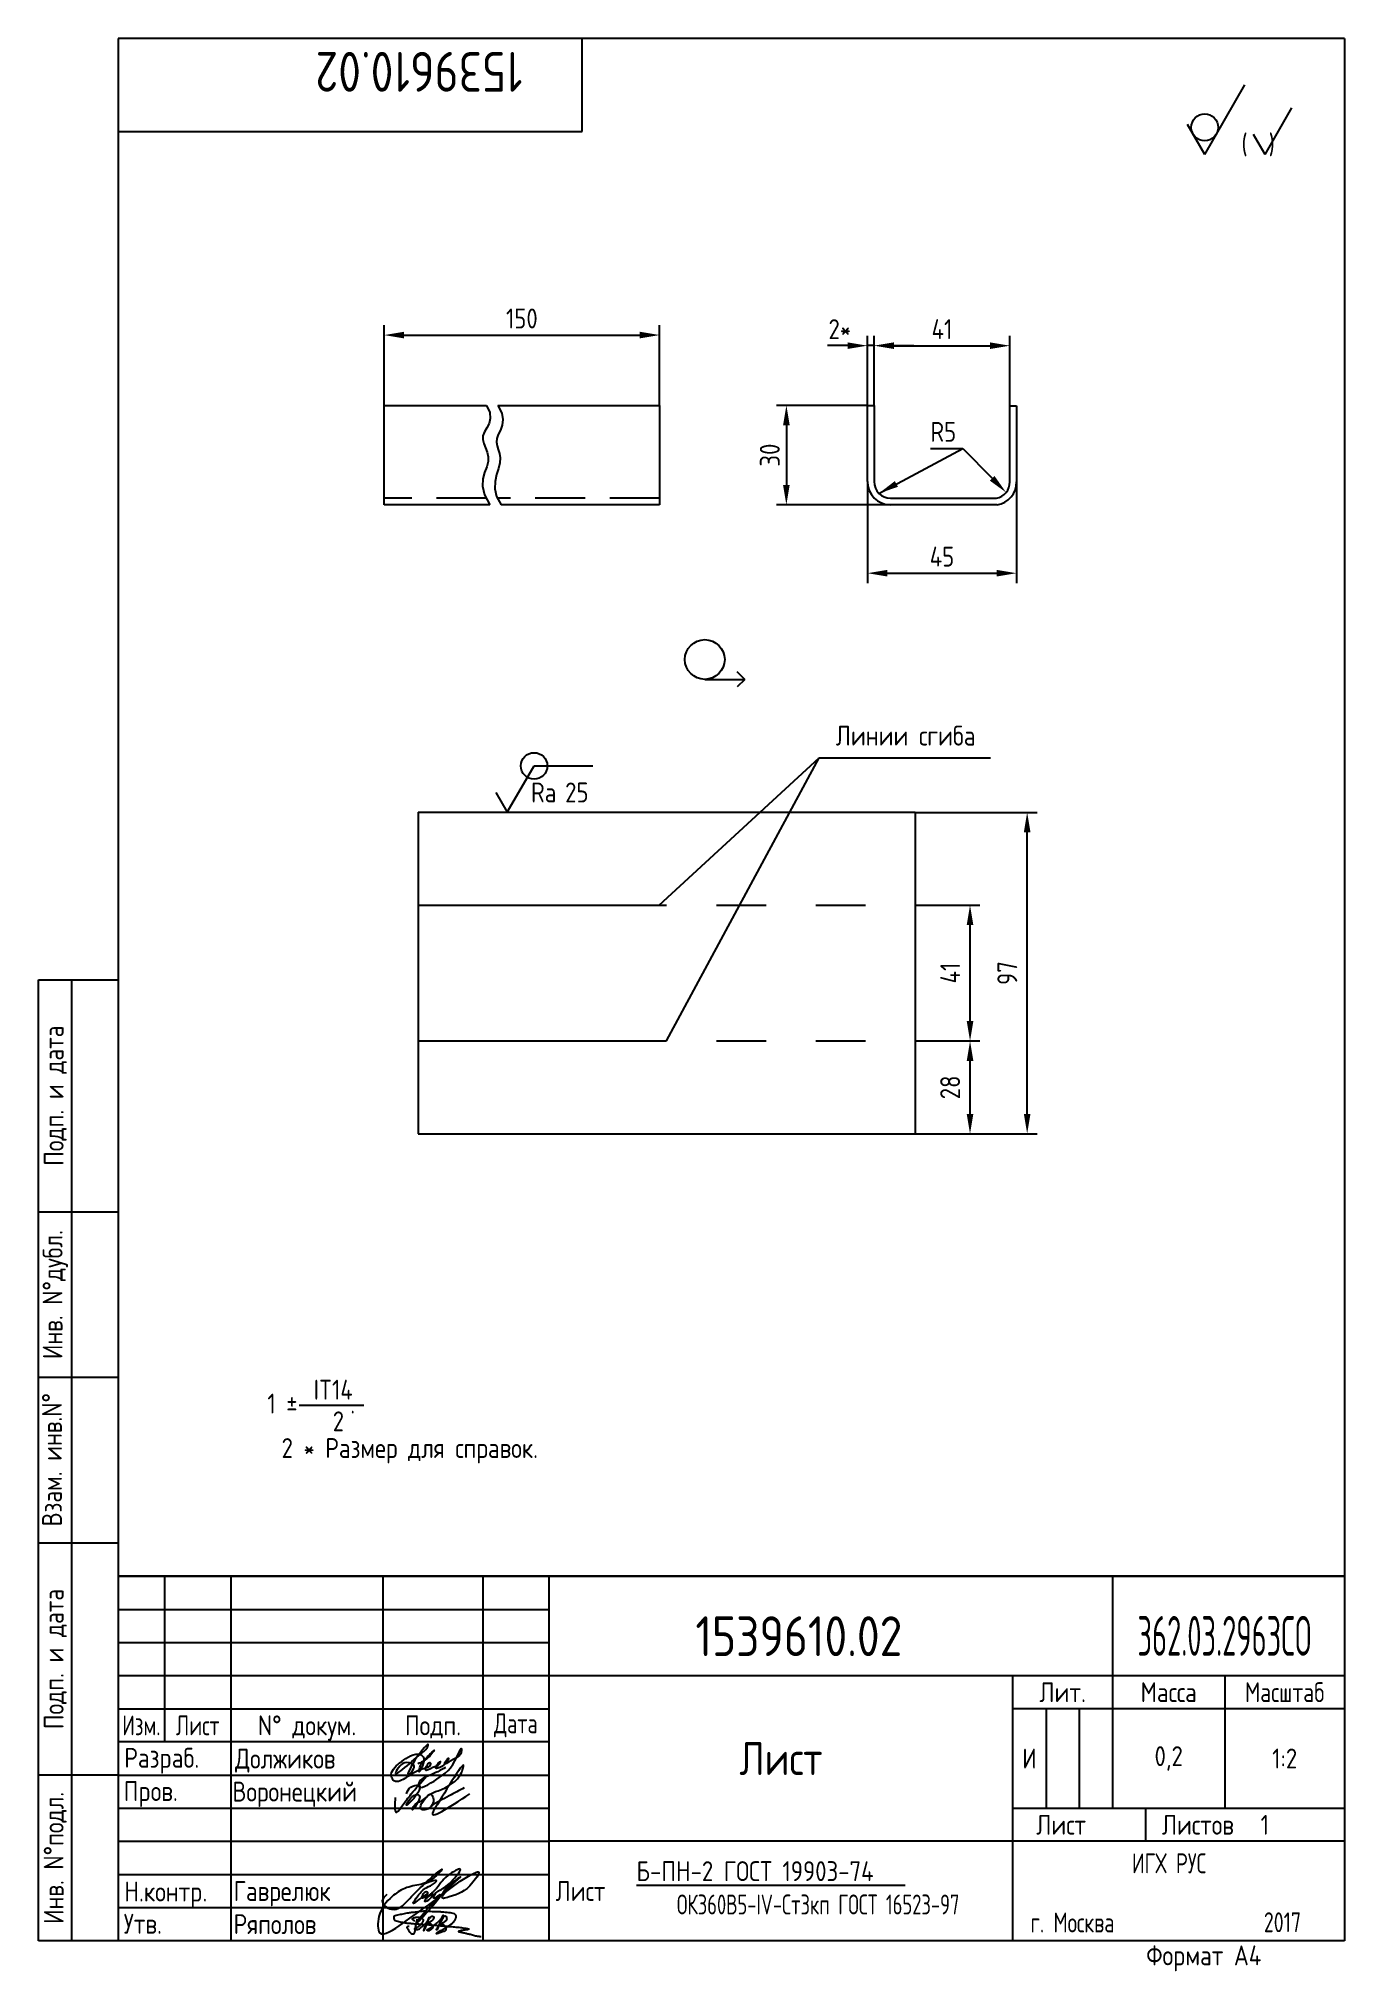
# Paper-space layout 'A4_protect' of a CAD drawing. Header units: millimetres. Extents: x 8 to 205, y 0 to 292.
# The model-space entities are those that its viewports show. They can reach past a viewport. Long polylines and large blocks are cut down to what shows.
import ezdxf
from ezdxf.enums import TextEntityAlignment as Align

# ---------------------------------------------------------------- set-up
doc = ezdxf.new("R2010")
doc.units = ezdxf.units.MM
doc.header["$LTSCALE"] = 15
doc.linetypes.add('HIDDEN', pattern=[0.375, 0.25, -0.125])
doc.linetypes.add('PHANTOM', pattern=[2.5, 1.25, -0.25, 0.25, -0.25, 0.25, -0.25])
for name, color, linetype in [('Bord', 1, 'Continuous'), ('Cont', 6, 'Continuous'), ('DIM', 7, 'Continuous'), ('HIDE', 2, 'HIDDEN'), ('PHAN', 5, 'PHANTOM'), ('Text', 3, 'Continuous'), ('Textb', 6, 'Continuous'), ('TEXTRUS', 3, 'Continuous'), ('VPORTI', 7, 'Continuous')]:
    doc.layers.add(name, color=color, linetype=linetype)
doc.layers.get('VPORTI').off()
doc.styles.add('Style1', font='romans.shx', dxfattribs={"width": 0.8})
doc.dimstyles.new('LIN2', dxfattribs={"dimscale": 2, "dimtxt": 3, "dimasz": 3, "dimexe": 1.5, "dimexo": 0, "dimgap": 1, "dimtad": 1, "dimdec": 4, "dimrnd": 1, "dimdsep": 46, "dimtxsty": 'Style1', "dimcen": 0, "dimdle": 2, "dimclrd": 256, "dimclrt": 3, "dimadec": 0, "dimazin": 0, "dimtfac": 1, "dimtdec": 4, "dimtmove": 1, "dimatfit": 3, "dimfxl": 1, "dimtolj": 1, "dimtzin": 0, "dimarcsym": 0})
doc.dimstyles.new('LIN4', dxfattribs={"dimscale": 4, "dimtxt": 3, "dimasz": 3, "dimexe": 1.5, "dimexo": 0, "dimgap": 1.5, "dimtad": 1, "dimzin": 13, "dimdsep": 46, "dimtxsty": 'Style1', "dimcen": 0, "dimclrt": 3, "dimadec": 0, "dimazin": 0, "dimtfac": 1, "dimtmove": 0, "dimatfit": 3, "dimfxl": 1, "dimtolj": 1, "dimtzin": 13, "dimarcsym": 0})

# ---------------------------------------------------------------- blocks, each defined once
blk = doc.blocks.new('A4')
at = {"layer": 'Bord'}
for p, q in [((20, 55), (85, 55)), ((20, 50), (85, 50)), ((20, 45), (85, 45)), ((160, 40), (160, 25)), ((165, 40), (165, 25)), ((20, 30), (85, 30)), ((20, 25), (85, 25)), ((20, 20), (85, 20)), ((20, 15), (85, 15)), ((20, 10), (85, 10))]:
    blk.add_line(p, q, dxfattribs=at)
at = {"layer": 'Cont'}
for p, q in [((205, 292), (20, 292)), ((20, 292), (20, 5)), ((90, 278), (90, 292)), ((205, 292), (205, 5)), ((20, 278), (90, 278)), ((8, 5), (8, 150)), ((8, 150), (20, 150)), ((13, 5), (13, 150)), ((8, 115), (20, 115)), ((20, 90), (8, 90)), ((20, 65), (8, 65)), ((205, 60), (20, 60)), ((20, 60), (205, 60)), ((27, 60), (27, 35)), ((37, 60), (37, 5)), ((60, 5), (60, 60)), ((75, 60), (75, 5)), ((85, 5), (85, 60)), ((170, 60), (170, 25)), ((85, 45), (205, 45)), ((155, 5), (155, 45)), ((187, 25), (187, 45)), ((20, 40), (85, 40)), ((205, 40), (155, 40)), ((85, 35), (20, 35)), ((20, 30), (8, 30)), ((155, 25), (205, 25)), ((175, 25), (175, 20)), ((205, 20), (85, 20)), ((20, 5), (8, 5)), ((205, 5), (20, 5))]:
    blk.add_line(p, q, dxfattribs=at)
at = {"layer": 'Text', "style": 'Style1', "width": 0.8}
for s, p in [('Подп. и дата', (10.5, 132.5)), ('Инв. N%%dдубл.', (10.5, 102.5)), ('Взам. инв.N%%d ', (10, 78.38)), ('Подп. и дата', (10.5, 47.5)), ('Инв. N%%dподл.', (10.5, 17.5))]:
    blk.add_text(s, height=3, rotation=90, dxfattribs=at).set_placement(p, align=Align.MIDDLE)
at = {"layer": 'Text', "style": 'Style1'}
for s, width, p in [('Лит.', 0.8, (162.5, 42.5)), ('Масса', 0.8, (178.5, 42.5)), ('Масштаб', 0.75, (196, 42.5)), ('Изм.', 0.7, (23.5, 37.5)), ('Лист', 0.7, (32, 37.5)), ('N%%d докум.', 0.8, (48.5, 37.5)), ('Подп.', 0.8, (67.5, 37.5)), ('Лист', 0.8, (162.27, 22.5)), ('Листов', 0.8, (182.9, 22.5))]:
    blk.add_text(s, height=3, dxfattribs=dict(at, width=width)).set_placement(p, align=Align.MIDDLE_CENTER)
at = {"layer": 'Text', "style": 'Style1', "width": 0.7}
for s, p in [('Дата', (80, 37.5)), ('ИГХ РУС', (178.57, 16.69))]:
    blk.add_text(s, height=3, dxfattribs=at).set_placement(p, align=Align.MIDDLE)
at = {"layer": 'Text', "style": 'Style1'}
for s, width, p in [('Разpаб.', 0.8, (20.92, 31.1)), ('Пpов.', 0.8, (20.84, 26.08)), ('Н.контp.', 0.8, (20.92, 10.92)), ('Утв.', 0.8, (20.84, 6.06)), ('г. Москва', 0.7, (157.64, 6.25)), ('Фоpмат А4', 0.8, (175.11, 1.29))]:
    blk.add_text(s, height=3, dxfattribs=dict(at, width=width)).set_placement(p)
for tag, p, width in [('ФИО', (39, 31), 0.8), ('ФИО', (39, 26), 0.8), ('ГОСТ_СОРТАМЕНТА', (98.19, 14), 0.8), ('ФИО', (39, 11), 0.8), ('ФИО', (39, 6), 0.8), ('2017', (192.85, 6.29), 0.7)]:
    blk.add_attdef(tag, p, '', height=3, dxfattribs=dict(at, width=width))
at = {"layer": 'Text', "style": 'Style1', "width": 0.8}
for tag, p in [('И', (157.49, 32.5)), ('700', (178.5, 32.5)), ('1:20', (196, 32.5))]:
    blk.add_attdef(tag, text='', height=3, dxfattribs=at).set_placement(p, align=Align.MIDDLE)
blk.add_attdef('Сборочный_чертеж', text='', height=3, dxfattribs=at).set_placement((120, 21.3), align=Align.CENTER)
for tag, p in [('1', (171.12, 22.5)), ('2', (193, 22.5))]:
    blk.add_attdef(tag, text='', height=3, dxfattribs=at).set_placement(p, align=Align.MIDDLE_CENTER)
blk.add_attdef('ЛИСТ', text='', height=3, dxfattribs=at).set_placement((85.99, 12.5), align=Align.MIDDLE_LEFT)
at = {"layer": 'Text', "style": 'Style1', "width": 0.7}
blk.add_attdef('%%OГОСТ_ТЕХ._ТРЕБОВАНИЙ', text='', height=3, dxfattribs=at).set_placement((98.19, 8), align=Align.BOTTOM_LEFT)
at = {"layer": 'Textb', "style": 'Style1', "width": 0.8}
blk.add_attdef('1234567', (81, 290), '', height=6, rotation=180, dxfattribs=at)
blk.add_attdef('1234567', (123.4, 48), '', height=6, dxfattribs=at)
for tag, height, p in [('123ХЯ', 6, (183.62, 48)), ('НАИМЕНОВАНИЕ', 5, (120, 30))]:
    blk.add_attdef(tag, text='', height=height, dxfattribs=at).set_placement(p, align=Align.CENTER)
blk = doc.blocks.new('sherISO_12')
at = {"layer": 'Cont'}
for q in [(-15, -6.96), (-23.66, -12.96)]:
    blk.add_line((-21.06, -17.46), q, dxfattribs=at)
blk.add_circle((-21.06, -13.39), 2.03, dxfattribs=at)
at = {"layer": 'Text'}
for q in [(-7.92, -10.46), (-13.69, -14.46)]:
    blk.add_line((-11.96, -17.46), q, dxfattribs=at)
at = {"layer": 'Text', "style": 'Style1', "width": 0.8}
blk.add_text('(  )', height=3, dxfattribs=at).set_placement((-15.53, -17.46))
blk = doc.blocks.new('*D38')
at = {"layer": 'Defpoints', "color": 0, "transparency": 16777216}
for p in [(8693.53, 1777.57), (8652.53, 1759.55), (8693.53, 1759.55)]:
    blk.add_point(p, dxfattribs=at)
at = {"layer": 'DIM', "color": 0, "lineweight": -2, "transparency": 16777216}
for p, q in [((8652.53, 1759.55), (8652.53, 1780.57)), ((8693.53, 1759.55), (8693.53, 1780.57))]:
    blk.add_line(p, q, dxfattribs=at)
at = {"layer": 'DIM', "lineweight": -2, "transparency": 16777216}
blk.add_line((8658.53, 1777.57), (8687.53, 1777.57), dxfattribs=at)
at = {"layer": 'DIM', "transparency": 16777216}
for points in [[(8658.53, 1778.57), (8658.53, 1776.57), (8652.53, 1777.57)], [(8687.53, 1778.57), (8687.53, 1776.57), (8693.53, 1777.57)]]:
    blk.add_solid(points, dxfattribs=at)
at = {"layer": 'DIM', "color": 3, "transparency": 16777216, "insert": (8673.03, 1782.57), "char_height": 6, "attachment_point": 5, "style": 'Style1'}
blk.add_mtext('\\A1;41', dxfattribs=at)
blk = doc.blocks.new('*D39')
at = {"layer": 'Defpoints', "color": 0, "transparency": 16777216}
for p in [(8650.53, 1777.58), (8650.53, 1759.55), (8652.53, 1759.55)]:
    blk.add_point(p, dxfattribs=at)
at = {"layer": 'DIM', "color": 0, "lineweight": -2, "transparency": 16777216}
for p, q in [((8650.53, 1759.55), (8650.53, 1780.58)), ((8652.53, 1759.55), (8652.53, 1780.58))]:
    blk.add_line(p, q, dxfattribs=at)
at = {"layer": 'DIM', "lineweight": -2, "transparency": 16777216}
for p, q in [((8644.53, 1777.58), (8638.53, 1777.58)), ((8652.53, 1777.58), (8650.53, 1777.58)), ((8658.53, 1777.58), (8664.53, 1777.58))]:
    blk.add_line(p, q, dxfattribs=at)
at = {"layer": 'DIM', "transparency": 16777216}
for points in [[(8644.53, 1778.58), (8644.53, 1776.58), (8650.53, 1777.58)], [(8658.53, 1778.58), (8658.53, 1776.58), (8652.53, 1777.58)]]:
    blk.add_solid(points, dxfattribs=at)
at = {"layer": 'DIM', "color": 3, "transparency": 16777216, "insert": (8642.2, 1782.57), "char_height": 6, "attachment_point": 5, "style": 'Style1'}
blk.add_mtext('\\A1;2*', dxfattribs=at)
blk = doc.blocks.new('*D40')
at = {"layer": 'Defpoints', "color": 0, "transparency": 16777216}
for p in [(8650.53, 1759.55), (8626.08, 1729.55), (8657.53, 1729.55)]:
    blk.add_point(p, dxfattribs=at)
at = {"layer": 'DIM', "color": 0, "lineweight": -2, "transparency": 16777216}
for p, q in [((8650.53, 1759.55), (8623.08, 1759.55)), ((8657.53, 1729.55), (8623.08, 1729.55))]:
    blk.add_line(p, q, dxfattribs=at)
at = {"layer": 'DIM', "lineweight": -2, "transparency": 16777216}
blk.add_line((8626.08, 1753.55), (8626.08, 1735.55), dxfattribs=at)
at = {"layer": 'DIM', "transparency": 16777216}
for points in [[(8625.08, 1753.55), (8627.08, 1753.55), (8626.08, 1759.55)], [(8625.08, 1735.55), (8627.08, 1735.55), (8626.08, 1729.55)]]:
    blk.add_solid(points, dxfattribs=at)
at = {"layer": 'DIM', "color": 3, "transparency": 16777216, "insert": (8621.08, 1744.55), "char_height": 6, "attachment_point": 5, "rotation": 90, "style": 'Style1'}
blk.add_mtext('\\A1;30', dxfattribs=at)
blk = doc.blocks.new('*D41')
at = {"layer": 'Defpoints', "color": 0, "transparency": 16777216}
for p in [(8650.53, 1736.55), (8695.53, 1736.46), (8695.53, 1708.92)]:
    blk.add_point(p, dxfattribs=at)
at = {"layer": 'DIM', "color": 0, "lineweight": -2, "transparency": 16777216}
for p, q in [((8650.53, 1736.55), (8650.53, 1705.92)), ((8695.53, 1736.46), (8695.53, 1705.92))]:
    blk.add_line(p, q, dxfattribs=at)
at = {"layer": 'DIM', "lineweight": -2, "transparency": 16777216}
blk.add_line((8656.53, 1708.92), (8689.53, 1708.92), dxfattribs=at)
at = {"layer": 'DIM', "transparency": 16777216}
for points in [[(8656.53, 1709.92), (8656.53, 1707.92), (8650.53, 1708.92)], [(8689.53, 1709.92), (8689.53, 1707.92), (8695.53, 1708.92)]]:
    blk.add_solid(points, dxfattribs=at)
at = {"layer": 'DIM', "color": 3, "transparency": 16777216, "insert": (8673.03, 1713.92), "char_height": 6, "attachment_point": 5, "style": 'Style1'}
blk.add_mtext('\\A1;45', dxfattribs=at)
blk = doc.blocks.new('*D42')
at = {"layer": 'Defpoints', "color": 0, "transparency": 16777216}
for p in [(8688.88, 1736.84), (8692.39, 1733.27)]:
    blk.add_point(p, dxfattribs=at)
at = {"layer": 'DIM', "lineweight": -2, "transparency": 16777216}
for p, q in [((8669.54, 1746.57), (8679.31, 1746.57)), ((8679.31, 1746.57), (8688.18, 1737.55))]:
    blk.add_line(p, q, dxfattribs=at)
at = {"layer": 'DIM', "transparency": 16777216}
blk.add_solid([(8688.89, 1738.25), (8687.47, 1736.85), (8692.39, 1733.27)], dxfattribs=at)
at = {"layer": 'DIM', "color": 3, "transparency": 16777216, "insert": (8673.42, 1751.57), "char_height": 6, "attachment_point": 5, "style": 'Style1'}
blk.add_mtext('\\A1;R5', dxfattribs=at)
blk = doc.blocks.new('*D43')
at = {"layer": 'Defpoints', "color": 0, "transparency": 16777216}
for p in [(8587.82, 1780.78), (8504.71, 1759.55), (8587.82, 1759.55)]:
    blk.add_point(p, dxfattribs=at)
at = {"layer": 'DIM', "color": 0, "lineweight": -2, "transparency": 16777216}
for p, q in [((8504.71, 1759.55), (8504.71, 1783.78)), ((8587.82, 1759.55), (8587.82, 1783.78))]:
    blk.add_line(p, q, dxfattribs=at)
at = {"layer": 'DIM', "lineweight": -2, "transparency": 16777216}
blk.add_line((8510.71, 1780.78), (8581.82, 1780.78), dxfattribs=at)
at = {"layer": 'DIM', "transparency": 16777216}
for points in [[(8510.71, 1781.78), (8510.71, 1779.78), (8504.71, 1780.78)], [(8581.82, 1781.78), (8581.82, 1779.78), (8587.82, 1780.78)]]:
    blk.add_solid(points, dxfattribs=at)
at = {"layer": 'DIM', "color": 3, "transparency": 16777216, "insert": (8546.26, 1785.78), "char_height": 6, "attachment_point": 5, "style": 'Style1'}
blk.add_mtext('\\A1;150', dxfattribs=at)
blk = doc.blocks.new('*D44')
at = {"layer": 'Defpoints', "color": 0, "transparency": 16777216}
for p in [(8664.95, 1567.75), (8681.5, 1567.75), (8664.95, 1539.75)]:
    blk.add_point(p, dxfattribs=at)
at = {"layer": 'DIM', "color": 0, "lineweight": -2, "transparency": 16777216}
for p, q in [((8664.95, 1567.75), (8684.5, 1567.75)), ((8681.5, 1545.75), (8681.5, 1561.75)), ((8664.95, 1539.75), (8684.5, 1539.75))]:
    blk.add_line(p, q, dxfattribs=at)
at = {"layer": 'DIM', "color": 0, "transparency": 16777216}
for points in [[(8680.5, 1561.75), (8682.5, 1561.75), (8681.5, 1567.75)], [(8680.5, 1545.75), (8682.5, 1545.75), (8681.5, 1539.75)]]:
    blk.add_solid(points, dxfattribs=at)
at = {"layer": 'DIM', "color": 3, "transparency": 16777216, "insert": (8675.5, 1553.75), "char_height": 6, "attachment_point": 5, "rotation": 90, "style": 'Style1'}
blk.add_mtext('\\A1;28', dxfattribs=at)
blk = doc.blocks.new('*D45')
at = {"layer": 'Defpoints', "color": 0, "transparency": 16777216}
for p in [(8664.95, 1608.75), (8681.5, 1608.75), (8664.95, 1567.75)]:
    blk.add_point(p, dxfattribs=at)
at = {"layer": 'DIM', "color": 0, "lineweight": -2, "transparency": 16777216}
for p, q in [((8664.95, 1608.75), (8684.5, 1608.75)), ((8681.5, 1573.75), (8681.5, 1602.75))]:
    blk.add_line(p, q, dxfattribs=at)
at = {"layer": 'DIM', "color": 0, "transparency": 16777216}
for points in [[(8680.5, 1602.75), (8682.5, 1602.75), (8681.5, 1608.75)], [(8680.5, 1573.75), (8682.5, 1573.75), (8681.5, 1567.75)]]:
    blk.add_solid(points, dxfattribs=at)
at = {"layer": 'DIM', "color": 3, "transparency": 16777216, "insert": (8675.5, 1588.25), "char_height": 6, "attachment_point": 5, "rotation": 90, "style": 'Style1'}
blk.add_mtext('\\A1;41', dxfattribs=at)
blk = doc.blocks.new('*D46')
at = {"layer": 'Defpoints', "color": 0, "transparency": 16777216}
for p in [(8664.95, 1636.75), (8698.74, 1636.75), (8664.95, 1539.75)]:
    blk.add_point(p, dxfattribs=at)
at = {"layer": 'DIM', "color": 0, "lineweight": -2, "transparency": 16777216}
for p, q in [((8664.95, 1636.75), (8701.74, 1636.75)), ((8698.74, 1545.75), (8698.74, 1630.75)), ((8664.95, 1539.75), (8701.74, 1539.75))]:
    blk.add_line(p, q, dxfattribs=at)
at = {"layer": 'DIM', "color": 0, "transparency": 16777216}
for points in [[(8697.74, 1630.75), (8699.74, 1630.75), (8698.74, 1636.75)], [(8697.74, 1545.75), (8699.74, 1545.75), (8698.74, 1539.75)]]:
    blk.add_solid(points, dxfattribs=at)
at = {"layer": 'DIM', "color": 3, "transparency": 16777216, "insert": (8692.74, 1588.25), "char_height": 6, "attachment_point": 5, "rotation": 90, "style": 'Style1'}
blk.add_mtext('\\A1;97', dxfattribs=at)
blk = doc.blocks.new('A$C6CF913E7')
at = {"layer": 'Text'}
blk.add_circle((0, 0), 2, dxfattribs=at)
blk = doc.blocks.new('sherISO_07')
at = {"layer": 'Text'}
blk.add_line((4.04, 7), (12.93, 7), dxfattribs=at)
blk.add_lwpolyline([(-1.73, 3), (0, 0), (4.04, 7)], dxfattribs=at)
blk.add_blockref('A$C6CF913E7', (4.04, 7))
at = {"layer": 'Text', "style": 'Style1', "width": 0.8}
blk.add_text('Ra', height=3, dxfattribs=at).set_placement((3.58, 1.5))
blk.add_attdef('25', (8.73, 1.5), '', height=3, dxfattribs=at)
blk = doc.blocks.new('ZNAK11')
at = {"layer": 'Cont'}
for p, q in [((5.98, -0.12), (4.85, 1.01)), ((-0.04, -0.12), (5.98, -0.12)), ((5.98, -0.12), (4.85, -1.25))]:
    blk.add_line(p, q, dxfattribs=at)
blk.add_circle((-0.04, 2.88), 3, dxfattribs=at)
at = {"layer": 'Textb', "style": 'Style1', "width": 0.8}
blk.add_attdef('(1:1)', (8.27, 0), '', height=5, dxfattribs=at)

msp = doc.modelspace()

# ---------------------------------------------------------------- linework, layer by layer
at = {"layer": 'Bord'}
for p, q in [((8587.69135, 1608.75464), (8635.94924, 1653.23935)), ((8589.95273, 1567.75464), (8635.94924, 1653.23935)), ((8635.94924, 1653.23935), (8687.69986, 1653.23935))]:
    msp.add_line(p, q, dxfattribs=at)
for points in [[(8535.58011, 1759.55071), (8536.56325, 1757.38742), (8536.72904, 1755.58256), (8536.34247, 1754.05828), (8535.66855, 1752.73673), (8534.97226, 1751.54005), (8534.51862, 1750.39039), (8534.50023, 1749.22131), (8534.82027, 1748.01205), (8535.30951, 1746.75328), (8535.79876, 1745.43563), (8536.1188, 1744.04977), (8536.10041, 1742.58637), (8535.65416, 1741.02632), (8535.00968, 1739.31161), (8534.47638, 1737.37446), (8534.36367, 1735.14711), (8534.98095, 1732.56178), (8536.63762, 1729.55071)], [(8538.9641, 1759.55071), (8540.16757, 1757.25754), (8540.53381, 1755.28355), (8540.3161, 1753.57894), (8539.76769, 1752.09386), (8539.14185, 1750.77852), (8538.69186, 1749.58307), (8538.60515, 1748.45815), (8538.80591, 1747.35611), (8539.15251, 1746.22978), (8539.50332, 1745.03198), (8539.7167, 1743.7155), (8539.65103, 1742.23317), (8539.23206, 1740.54862), (8538.6551, 1738.66875), (8538.18287, 1736.6113), (8538.07807, 1734.39399), (8538.60341, 1732.03455), (8540.02161, 1729.55071)]]:
    msp.add_lwpolyline(points, dxfattribs=at)
at = {"layer": 'Cont'}
for p, q in [((8504.7073, 1729.55071), (8504.7073, 1759.55071)), ((8504.7073, 1759.55071), (8535.58011, 1759.55071)), ((8538.9641, 1759.55071), (8587.82017, 1759.55071)), ((8587.82017, 1759.55071), (8587.82017, 1729.55071)), ((8650.53278, 1736.55071), (8650.53278, 1759.55071)), ((8650.53278, 1759.55071), (8652.53278, 1759.55071)), ((8652.53278, 1759.55071), (8652.53278, 1736.55071)), ((8693.53278, 1736.4623), (8693.53278, 1759.4623)), ((8693.53278, 1759.4623), (8695.53278, 1759.4623)), ((8695.53278, 1759.4623), (8695.53278, 1736.4623)), ((8536.63762, 1729.55071), (8504.7073, 1729.55071)), ((8587.82017, 1729.55071), (8540.02161, 1729.55071)), ((8657.53278, 1731.55071), (8689.46889, 1731.55071)), ((8689.64181, 1729.55071), (8657.53278, 1729.55071)), ((8514.95273, 1636.75464), (8664.95273, 1636.75464)), ((8514.95273, 1636.75464), (8514.95273, 1539.75464)), ((8664.95273, 1636.75464), (8664.95273, 1539.75464)), ((8514.95273, 1539.75464), (8664.95273, 1539.75464))]:
    msp.add_line(p, q, dxfattribs=at)
for centre, radius, start, end in [((8657.53278, 1736.55071), 7, 180, 270), ((8657.53278, 1736.55071), 5, 180, 270), ((8688.53278, 1736.4623), 5, 280.79067906, 0), ((8688.53278, 1736.4623), 7, 279.11592817, 0)]:
    msp.add_arc(centre, radius, start, end, dxfattribs=at)
at = {"layer": 'Defpoints', "color": 0, "linetype": 'ByBlock'}
msp.add_point((8650.53278, 1759.55071), dxfattribs=at)
msp.add_point((8650.53278, 1759.55071), dxfattribs=at)
at = {"layer": 'HIDE'}
for p, q in [((8535.53723, 1731.55071), (8504.7073, 1731.55071)), ((8587.82017, 1731.55071), (8538.87967, 1731.55071))]:
    msp.add_line(p, q, dxfattribs=at)
at = {"layer": 'PHAN'}
for p, q in [((8514.95273, 1608.75464), (8664.95273, 1608.75464)), ((8514.95273, 1567.75464), (8664.95273, 1567.75464))]:
    msp.add_line(p, q, dxfattribs=at)

# ---------------------------------------------------------------- block references
at = {"layer": 'Cont', "xscale": 2, "yscale": 2, "zscale": 2}
msp.add_blockref('ZNAK11', (8601.53668, 1677.10924), dxfattribs=at)
at = {"layer": 'DIM', "xscale": 2, "yscale": 2, "zscale": 4}
msp.add_blockref('sherISO_07', (8541.86291, 1636.75464), dxfattribs=at).add_auto_attribs({'25': '25'})

# ---------------------------------------------------------------- texts
at = {"layer": 'Text', "linetype": 'ByBlock', "insert": (8662.06431, 1659.8971), "char_height": 6, "attachment_point": 5, "style": 'Style1'}
msp.add_mtext('Линии сгиба', dxfattribs=at)

# ---------------------------------------------------------------- dimensions: what is measured, and where the dimension line sits
at = {"layer": 'DIM'}
dim = msp.add_linear_dim(base=(8587.82017, 1780.78348), p1=(8504.7073, 1759.55071), p2=(8587.82017, 1759.55071), text='150', dimstyle='LIN2', dxfattribs=at)
dim.commit()
dim.dimension.update_dxf_attribs({"geometry": '*D43', "text_midpoint": (8546.26373, 1785.78348)})
dim = msp.add_linear_dim(base=(8650.53278, 1777.58184), p1=(8652.53278, 1759.55071), p2=(8650.53278, 1759.55071), text='<>*', dimstyle='LIN2', dxfattribs=at)
dim.commit()
dim.dimension.update_dxf_attribs({"geometry": '*D39', "text_midpoint": (8642.20188, 1777.57266), "dimtype": 160})
for base, p1, p2, picture, middle in [((8693.53278, 1777.56876), (8652.53278, 1759.55071), (8693.53278, 1759.55071), '*D38', (8673.03278, 1782.56876)), ((8695.53278, 1708.91531), (8650.53278, 1736.55071), (8695.53278, 1736.4623), '*D41', (8673.03278, 1713.91531))]:
    dim = msp.add_linear_dim(base=base, p1=p1, p2=p2, dimstyle='LIN2', dxfattribs=at)
    dim.commit()
    dim.dimension.update_dxf_attribs({"geometry": picture, "text_midpoint": middle})
dim = msp.add_linear_dim(base=(8626.08259, 1729.55071), p1=(8650.53278, 1759.55071), p2=(8657.53278, 1729.55071), angle=90, dimstyle='LIN2', dxfattribs=at)
dim.commit()
dim.dimension.update_dxf_attribs({"geometry": '*D40', "text_midpoint": (8621.08259, 1744.55071)})
dim = msp.add_radius_dim(center=(8688.87919, 1736.83979), mpoint=(8692.38509, 1733.27487), dimstyle='LIN2', override={"dimtoh": 1}, dxfattribs=at)
dim.commit()
dim.dimension.update_dxf_attribs({"geometry": '*D42', "text_midpoint": (8679.30824, 1746.57189), "dimtype": 164})
dim = msp.add_linear_dim(base=(8698.73826, 1636.75464), p1=(8664.95273, 1539.75464), p2=(8664.95273, 1636.75464), angle=90, text='97', dimstyle='LIN4', override={"dimscale": 2}, dxfattribs=at)
dim.commit()
dim.dimension.update_dxf_attribs({"geometry": '*D46', "text_midpoint": (8692.73826, 1588.25464)})
dim = msp.add_linear_dim(base=(8681.50006, 1608.75464), p1=(8664.95273, 1567.75464), p2=(8664.95273, 1608.75464), angle=90, dimstyle='LIN4', override={"dimscale": 2, "dimse1": 1, "dimtmove": 1}, dxfattribs=at)
dim.commit()
dim.dimension.update_dxf_attribs({"geometry": '*D45', "text_midpoint": (8675.50006, 1588.25464)})
dim = msp.add_linear_dim(base=(8681.50006, 1567.75464), p1=(8664.95273, 1539.75464), p2=(8664.95273, 1567.75464), angle=90, dimstyle='LIN4', override={"dimscale": 2}, dxfattribs=at)
dim.commit()
dim.dimension.update_dxf_attribs({"geometry": '*D44', "text_midpoint": (8681.50006, 1553.75464), "dimtype": 160})

# ---------------------------------------------------------------- leaders
msp.add_leader([(8653.99725, 1733.01518), (8679.30824, 1746.57189)], dimstyle='LIN2', dxfattribs=at)

psp = doc.layouts.new('A4_protect')

# ---------------------------------------------------------------- linework, layer by layer
at = {"layer": 'Cont'}
psp.add_line((205, 292), (205, 5), dxfattribs=at)
at = {"layer": 'Text'}
psp.add_line((47.32, 85.8), (57.07, 85.8), dxfattribs=at)
for points, knots in [([(69.4, 31.13), (68.64, 30.71), (67.33, 29.99), (65.45, 29.41), (65.13, 27.47), (70.06, 30.58), (70.39, 31.19), (71.8, 34.21), (71.77, 32.78), (70.89, 32.65), (68.7, 31.18), (70.01, 32.93), (69.48, 31.41), (66.96, 30.31), (68.84, 32.48), (68.3, 31.28), (67.57, 31.31), (65.71, 30.07), (67.05, 32.33), (67.16, 31.23), (65.26, 30.79), (63.99, 29.96), (61.84, 28.61), (60.79, 30.34), (62.3, 31.76), (63.7, 32.72), (64.98, 33.36), (65.95, 32.95), (66.36, 31.95), (65.05, 29.64), (65.75, 31.93), (66.36, 32.38), (68, 34.19), (67.01, 32.74), (66.28, 32.2), (65.48, 31.8), (65.23, 31.68)], [0, 0, 0, 0, 2.703743, 4.672825, 5.02799, 7.955933, 13.437489, 13.883188, 14.189441, 16.413959, 17.478513, 18.47964, 18.959294, 20.910841, 22.003091, 22.470554, 23.533771, 24.710748, 26.01626, 26.201331, 27.488187, 30.382065, 32.258784, 33.069724, 35.439902, 37.010787, 38.612861, 39.32109, 39.818865, 41.83144, 42.782113, 44.494961, 45.867914, 46.467245, 48.290622, 49.101188, 49.101188, 49.101188, 49.101188]), ([(63.76, 30.35), (64.17, 31.27), (64.71, 32.45), (66.98, 35.02), (66.53, 33.85), (65.02, 32.82), (60.82, 28.71), (62.47, 31.46), (63.45, 32.14), (65.01, 31.45), (64.37, 30.64), (63.85, 29.95), (63.69, 30.22), (63.73, 30.3), (63.76, 30.35)], [0, 0, 0, 0, 4.062617, 5.226919, 5.800291, 6.663227, 11.774431, 12.938639, 14.11351, 15.354081, 16.396133, 16.918576, 17.03251, 17.182794, 17.182794, 17.182794, 17.182794]), ([(63.49, 27.16), (63.64, 27.54), (63.96, 28.29), (66.46, 28.85), (64.66, 26.4), (63.14, 25.06), (64.19, 27.06), (66.33, 27.13), (63.86, 23.83), (64.92, 26.04), (66.09, 25.94), (67.06, 27.44), (67.9, 26.06), (67.07, 24.73), (65.03, 24.72), (66.62, 27.13), (69.02, 27.8), (71.39, 29.08), (72.88, 33.51), (69.1, 26.98), (66.44, 22.84), (69.9, 25.11), (73.05, 27.16)], [0, 0, 0, 0, 1.213353, 2.399709, 5.497648, 5.861317, 7.611627, 8.43806, 10.837371, 11.583123, 13.461301, 14.534506, 15.162086, 17.217848, 17.944717, 20.123775, 21.948027, 26.460707, 27.144718, 34.52243, 35.159468, 41.304292, 41.304292, 41.304292, 41.304292]), ([(61.8, 26.6), (61.75, 26.15), (61.69, 25.49), (61.85, 23.95), (63.18, 25.85), (64.31, 27.28), (65.69, 28.89), (66.5, 29.83)], [0, 0, 0, 0, 1.523947, 2.237958, 3.351836, 5.856423, 9.374056, 9.374056, 9.374056, 9.374056]), ([(72.22, 28.05), (71.46, 27.66), (69.74, 26.79), (68.07, 25.83), (67.15, 25.31)], [0, 0, 0, 0, 2.587978, 5.77327, 5.77327, 5.77327, 5.77327]), ([(60.54, 11.97), (60.2, 11.66), (59.32, 10.86), (61.71, 9), (64.84, 12.25), (66.34, 13.87), (69.22, 16.09), (67.32, 14.01), (65.91, 13.49), (63.22, 13.1), (60.91, 11.44), (59.18, 9.4), (59.03, 4.88), (65.19, 9.25), (68.94, 11.85), (72.22, 14.56), (74.9, 15.69), (72.57, 12.35), (71.28, 12.04), (67.97, 10.98), (70.24, 13.41), (72.31, 15.13), (69.62, 13.32), (68.51, 11.22), (63.73, 6.09), (66.33, 9.58), (69.45, 12.8), (67.32, 11), (67.87, 12.32), (69.03, 12.85), (70.21, 13.71), (72.47, 16.56), (68.85, 14.45), (68.55, 13.14), (65.51, 10.54), (67.13, 11.23), (67.73, 12.46), (66.67, 11.68), (65.37, 11.15), (66.43, 12.8), (66.78, 12.08), (65.71, 11.62), (63.91, 9.86), (65.4, 12.1), (66.31, 13.06), (67.47, 13.38), (68.42, 14.41), (67.17, 13.93), (66.14, 13.53)], [0, 0, 0, 0, 1.17994, 3.087717, 5.863103, 12.338328, 12.854096, 14.088578, 16.834551, 19.302558, 21.570562, 25.210018, 27.650956, 31.348291, 40.129863, 44.562748, 45.223917, 46.979401, 51.214655, 52.099288, 55.323111, 56.227801, 58.471865, 60.028126, 65.752911, 68.466223, 71.038525, 71.934922, 72.780229, 73.495807, 76.028152, 77.999346, 80.11892, 83.1954, 85.334448, 86.270878, 87.060466, 88.110212, 88.803314, 89.989889, 90.197567, 90.706974, 92.884587, 94.19917, 96.055742, 97.375783, 97.753899, 99.636325, 99.636325, 99.636325, 99.636325]), ([(64.74, 7.99), (64.69, 8), (64.61, 8.03), (64.51, 8.12), (64.42, 8.19), (64.36, 8.31), (64.44, 8.39), (64.56, 8.46), (64.73, 8.51), (64.93, 8.54), (65.17, 8.57), (65.39, 8.54), (65.62, 8.49), (65.82, 8.4), (66.02, 8.25), (66.03, 8.04), (65.95, 7.88), (65.85, 7.72), (65.74, 7.56), (65.6, 7.4), (65.47, 7.24), (65.32, 7.14), (65.2, 7.04), (65.06, 6.98), (64.92, 6.92), (64.81, 6.86), (64.73, 6.83), (64.69, 6.77), (64.76, 6.72), (64.84, 6.71), (64.97, 6.69), (65.12, 6.69), (65.29, 6.74), (65.49, 6.81), (65.67, 6.96), (65.83, 7.13), (66.01, 7.27), (66.16, 7.43), (66.31, 7.55), (66.41, 7.66), (66.5, 7.76), (66.64, 7.91), (66.76, 8.15), (66.86, 8.3), (66.92, 8.58), (66.8, 8.28), (66.77, 8.06), (66.61, 7.71), (66.52, 7.43), (66.43, 7.19), (66.32, 6.93), (66.24, 6.74), (66.03, 6.39), (66.19, 6.79), (66.28, 7.07), (66.45, 7.36), (66.58, 7.62), (66.65, 7.81), (66.76, 8.02), (66.89, 8.2), (66.97, 8.37), (67.09, 8.5), (67.22, 8.66), (67.42, 8.72), (67.59, 8.65), (67.65, 8.49), (67.6, 8.32), (67.47, 8.13), (67.27, 7.99), (67.12, 7.84), (66.97, 7.78), (66.88, 7.74), (66.69, 7.71), (66.92, 7.69), (67.05, 7.62), (67.22, 7.55), (67.32, 7.41), (67.42, 7.29), (67.46, 7.16), (67.46, 6.99), (67.37, 6.82), (67.2, 6.68), (66.98, 6.56), (66.8, 6.48), (66.59, 6.54), (66.7, 6.72), (66.85, 6.78), (67.02, 6.89), (67.18, 6.98), (67.31, 7.08), (67.43, 7.15), (67.52, 7.23), (67.62, 7.3), (67.72, 7.39), (67.85, 7.49), (68.03, 7.64), (68.22, 7.81), (68.4, 7.99), (68.55, 8.11), (68.69, 8.23), (68.77, 8.36), (68.89, 8.46), (68.99, 8.59), (69.05, 8.7), (69.06, 8.89), (68.91, 8.7), (68.85, 8.56), (68.75, 8.31), (68.67, 8.08), (68.57, 7.84), (68.5, 7.6), (68.4, 7.4), (68.3, 7.17), (68.24, 6.96), (68.17, 6.76), (68.13, 6.65), (67.96, 6.61), (68.19, 6.95), (68.32, 7.16), (68.5, 7.49), (68.62, 7.7), (68.75, 7.94), (68.91, 8.22), (69.04, 8.51), (69.18, 8.69), (69.36, 8.8), (69.52, 8.63), (69.57, 8.43), (69.56, 8.24), (69.51, 8.07), (69.4, 7.95), (69.26, 7.84), (69.1, 7.73), (68.94, 7.65), (68.78, 7.61), (68.68, 7.59), (68.46, 7.6), (68.64, 7.56), (68.72, 7.52), (68.84, 7.5), (68.96, 7.45), (69.09, 7.43), (69.19, 7.34), (69.27, 7.24), (69.35, 7.13), (69.4, 7.01), (69.44, 6.88), (69.45, 6.75), (69.43, 6.61), (69.32, 6.5), (69.17, 6.39), (68.97, 6.35), (68.76, 6.27), (68.54, 6.17), (68.28, 6.1), (68.14, 6.06), (67.99, 6.04), (68.09, 6.2), (68.18, 6.26), (68.39, 6.4), (68.63, 6.5), (68.9, 6.66), (69.12, 6.78), (69.27, 6.85), (69.41, 6.94), (69.56, 7.05), (69.78, 7.2), (70.05, 7.38), (70.31, 7.56), (70.54, 7.74), (70.67, 7.91), (70.8, 8.06), (70.87, 8.22), (70.94, 8.36), (70.99, 8.54), (71.02, 8.75), (70.78, 9.1), (70.24, 9.21), (69.66, 9.25), (69.14, 9.28), (68.63, 9.35), (68.14, 9.37), (67.67, 9.36), (67.24, 9.4), (66.85, 9.4), (66.53, 9.43), (66.22, 9.45), (65.88, 9.43), (65.54, 9.41), (65.18, 9.35), (64.79, 9.29), (64.43, 9.28), (64.1, 9.23), (63.75, 9.14), (63.35, 9.15), (62.95, 8.99), (62.53, 8.97), (62.15, 8.86), (61.82, 8.81), (61.6, 8.67), (61.54, 8.44), (61.59, 8.22), (61.83, 8), (62.16, 7.95), (62.57, 7.82), (63.05, 7.77), (63.5, 7.67), (63.92, 7.63), (64.29, 7.63), (64.68, 7.56), (65.25, 7.55), (65.82, 7.45), (66.48, 7.48), (67.1, 7.38), (67.7, 7.33), (68.3, 7.33), (68.89, 7.24), (69.56, 7.17), (70.21, 7.16), (70.73, 7.08), (71.18, 7.04), (71.6, 7.02), (71.98, 6.94), (72.3, 6.9), (72.58, 6.86), (72.75, 6.85), (72.99, 6.75), (72.75, 6.68), (72.58, 6.64), (72.28, 6.6), (71.94, 6.54), (71.67, 6.53), (71.22, 6.36), (71.79, 6.29), (72.11, 6.21), (72.65, 6.09), (73.18, 5.97), (73.74, 5.77), (74.21, 5.7), (74.55, 5.65), (74.68, 5.63), (74.75, 5.62)], [0, 0, 0, 0, 0.153866, 0.270441, 0.388867, 0.510533, 0.592156, 0.71333, 0.90842, 1.11344, 1.349254, 1.61246, 1.782219, 2.047249, 2.291879, 2.451528, 2.651081, 2.806158, 3.017979, 3.227348, 3.462381, 3.633009, 3.75766, 3.920516, 4.080796, 4.214529, 4.291786, 4.349969, 4.397594, 4.50822, 4.594826, 4.799244, 4.954392, 5.128468, 5.437537, 5.632649, 5.842485, 6.094987, 6.293219, 6.410959, 6.551192, 6.687808, 7.022147, 7.294342, 7.425356, 7.52079, 7.946481, 8.313051, 8.59833, 8.833695, 9.090496, 9.427695, 9.601191, 9.883219, 10.093306, 10.673943, 10.798776, 10.974628, 11.287247, 11.486184, 11.648652, 11.848902, 12.027194, 12.25348, 12.40059, 12.537783, 12.716293, 12.91523, 13.208551, 13.438489, 13.549668, 13.67779, 13.77127, 13.930001, 14.029091, 14.272112, 14.434836, 14.547084, 14.739051, 14.830983, 15.061241, 15.268922, 15.500489, 15.788979, 15.879568, 16.024283, 16.221854, 16.418714, 16.593102, 16.783247, 16.91018, 17.018213, 17.135263, 17.278205, 17.430482, 17.620087, 17.979626, 18.191789, 18.388716, 18.565718, 18.714854, 18.857929, 19.039974, 19.171375, 19.283034, 19.400085, 19.618058, 19.882245, 20.150781, 20.377854, 20.649532, 20.89723, 21.042543, 21.40016, 21.557817, 21.667145, 21.752781, 21.926256, 22.412297, 22.813145, 22.961412, 23.171289, 23.607257, 23.940428, 24.110007, 24.291214, 24.48084, 24.697609, 24.904078, 25.034245, 25.218018, 25.407651, 25.573473, 25.787447, 25.930292, 26.051316, 26.18846, 26.285312, 26.406799, 26.52425, 26.630463, 26.793722, 26.898606, 27.029313, 27.171012, 27.314101, 27.419918, 27.580557, 27.709367, 27.829268, 28.024364, 28.266961, 28.41242, 28.705761, 28.989137, 29.187748, 29.233768, 29.332802, 29.529535, 29.667094, 30.039923, 30.332117, 30.61061, 30.769982, 30.856778, 31.109923, 31.313488, 31.656425, 32.066331, 32.296628, 32.49714, 32.710276, 32.891468, 33.014834, 33.177747, 33.444503, 33.618009, 34.409008, 34.914636, 35.419802, 35.95397, 36.458179, 36.88069, 37.388403, 37.738353, 38.034261, 38.353468, 38.693154, 39.037638, 39.391136, 39.787481, 40.203773, 40.488977, 40.784975, 41.26625, 41.668005, 42.070065, 42.499388, 42.869834, 43.079573, 43.213439, 43.554591, 43.717296, 44.153724, 44.506336, 45.019111, 45.587859, 45.90191, 46.270392, 46.703958, 47.093115, 47.952647, 48.44014, 49.079253, 49.808223, 50.268654, 50.851051, 51.604831, 52.298429, 52.776925, 53.1907, 53.661988, 54.042386, 54.348524, 54.616841, 54.853814, 54.983777, 55.126096, 55.333328, 55.613101, 56.008732, 56.315809, 56.59982, 56.87931, 57.399251, 57.889617, 58.432507, 59.066698, 59.660314, 59.862668, 60.07277, 60.07277, 60.07277, 60.07277]), ([(63.88, 7.15), (63.83, 7.14), (63.74, 7.13), (63.63, 7.1), (63.5, 7), (63.64, 6.87), (63.71, 6.73), (63.83, 6.55), (63.96, 6.34), (64.14, 6.16), (64.28, 6.06), (64.43, 6.02), (64.59, 6.05), (64.71, 6.16), (64.78, 6.41), (64.82, 6.69), (64.88, 7.02), (64.92, 7.29), (64.95, 7.54), (65.04, 7.81), (65.07, 8.05), (65.11, 8.21), (65.13, 8.26)], [0, 0, 0, 0, 0.15847, 0.269731, 0.363591, 0.555514, 0.688037, 0.848606, 1.204359, 1.433632, 1.58673, 1.729549, 1.880686, 2.057874, 2.19169, 2.63505, 2.928153, 3.184121, 3.441863, 3.696117, 4.025873, 4.178055, 4.178055, 4.178055, 4.178055])]:
    psp.add_open_spline(points, degree=3, knots=knots, dxfattribs=at)

# ---------------------------------------------------------------- block references
ref = psp.add_blockref('A4', (0, 0))
ref.add_attrib('ФИО', 'Должиков', (37.64, 30.98), dxfattribs={"layer": 'Text', "height": 3, "style": 'Style1', "width": 0.8})
ref.add_attrib('ФИО', 'Воронецкий', (37.24, 26), dxfattribs={"layer": 'Text', "height": 3, "style": 'Style1', "width": 0.8})
ref.add_attrib('ФИО', 'Гаврелюк', (37.41, 11), dxfattribs={"layer": 'Text', "height": 3, "style": 'Style1', "width": 0.8})
ref.add_attrib('ФИО', 'Ряполов', (37.41, 6), dxfattribs={"layer": 'Text', "height": 3, "style": 'Style1', "width": 0.8})
ref.add_attrib('123ХЯ', '362.03.2963СО', dxfattribs={"layer": 'Textb', "height": 6, "style": 'Style1', "width": 0.5}).set_placement((186.9, 48), align=Align.CENTER)
ref.add_attrib('1234567', '1539610.02', (107.09, 47.95), dxfattribs={"layer": 'Textb', "height": 6, "style": 'Style1', "width": 0.8})
ref.add_attrib('НАИМЕНОВАНИЕ', 'Лист', dxfattribs={"layer": 'Textb', "height": 5, "style": 'Style1', "width": 0.8}).set_placement((120, 30), align=Align.CENTER)
ref.add_attrib('ЛИСТ', 'Лист', dxfattribs={"layer": 'Text', "height": 3, "style": 'Style1', "width": 0.8}).set_placement((85.99, 12.5), align=Align.MIDDLE_LEFT)
ref.add_attrib('ГОСТ_СОРТАМЕНТА', '%%uБ-ПН-2 ГОСТ 19903-74   ', (98.19, 14), dxfattribs={"layer": 'Text', "height": 3, "style": 'Style1', "width": 0.8})
ref.add_attrib('И', 'И', dxfattribs={"layer": 'Text', "height": 3, "style": 'Style1', "width": 0.8}).set_placement((157.49, 32.5), align=Align.MIDDLE)
ref.add_attrib('700', '0,2', dxfattribs={"layer": 'Text', "height": 3, "style": 'Style1', "width": 0.8}).set_placement((178.5, 32.5), align=Align.MIDDLE)
ref.add_attrib('1:20', '1:2', dxfattribs={"layer": 'Text', "height": 3, "style": 'Style1', "width": 0.8}).set_placement((196, 32.5), align=Align.MIDDLE)
ref.add_attrib('2', '1', dxfattribs={"layer": 'Text', "height": 3, "style": 'Style1', "width": 0.8}).set_placement((193, 22.5), align=Align.MIDDLE_CENTER)
ref.add_attrib('200', '2017', (192.85, 6.29), dxfattribs={"layer": 'Text', "height": 3, "style": 'Style1', "width": 0.7})
ref.add_attrib('1234567', '1539610.02', (81, 290), dxfattribs={"layer": 'Textb', "height": 6, "rotation": 180, "style": 'Style1', "width": 0.8})
at = {"layer": 'VPORTI'}
psp.add_blockref('sherISO_12', (205, 292), dxfattribs=at)

# ---------------------------------------------------------------- texts
at = {"layer": 'TEXTRUS', "style": 'Style1'}
for s, width, p in [('1 %%P     .', 0.8, (49.13, 84.55)), ('IT14', 0.8, (52.44, 86.65)), ('2   ', 0.8, (55.61, 81.87)), ('2 * Размер для справок.', 0.8, (64, 77.84)), ('ОК360В5-IV-Ст3кп ГОСТ 16523-97', 0.65, (125.61, 8.97))]:
    psp.add_text(s, height=3, dxfattribs=dict(at, width=width)).set_placement(p, align=Align.CENTER)

# ---------------------------------------------------------------- viewports
at = {"layer": 'VPORTI', "view_target_point": (8650.02732, 1768.61667)}
psp.add_viewport(center=(113.71, 179.23), size=(139.4, 162.453), view_center_point=(-38.15938, -123.92892), view_height=324.905796, dxfattribs=at)

doc.saveas('drawing.dxf')
